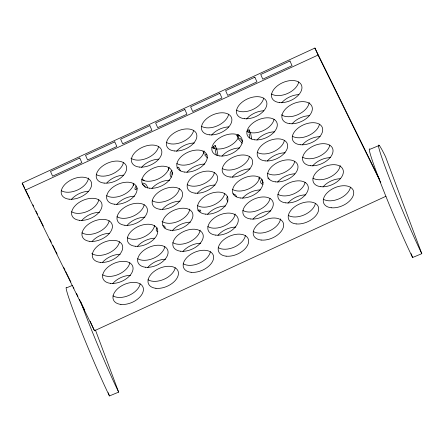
<?xml version="1.0" encoding="UTF-8"?>
<svg xmlns="http://www.w3.org/2000/svg" width="444" height="444" viewBox="0 0 444 444"><rect width="100%" height="100%" fill="white"/><g stroke="black" fill="none" stroke-linecap="round" stroke-linejoin="round"><path stroke-width="0.67" d="M154.523 225.829L154.645 226.873M168.304 170.246L168.798 168.365M133.25 183.261L133.311 185.525M164.952 228.088L165.14 227.339L164.668 226.196L162.976 225.591M172.244 172.344L172.056 174.553M262.487 180.73L262.299 182.096L263.164 182.817M227.334 196.331L226.673 198.906L227.85 201.859M259.39 177.012L258.891 178.116L259.041 179.176M136.069 185.981L134.909 188.178L135.165 189.693L137.074 188.811L136.935 187.823M157.243 227.916C155.977 228.793 155.655 231.113 157.498 231.524M172.044 170.563C169.802 172.006 169.453 175.18 171.173 177.173M262.088 179.57C259.746 180.714 260.184 184.216 263.059 184.121M385.964 196.259L94.505 330.747L25.314 190.137L22.2 183.117L314.918 48.052L379.515 179.326M25.314 190.137L318.032 55.067L380.791 182.612M238.262 138.506L236.88 135.387L238.478 134.649L239.033 135.897M247.68 131.763L247.413 130.525L249.017 129.787L250.399 132.906M214.091 148.751L213.558 146.276L215.157 145.538L216.544 148.651M176.901 167.993L178.632 167.194L180.458 170.901M379.226 145.443L370.019 149.273A65.068 3.119 67.4 0 0 382.295 187.313A65.068 3.119 67.4 0 0 412.593 257.514L421.8 253.679L385.52 156.677A65.068 3.119 67.4 0 0 386.213 169.719A65.068 3.119 67.4 0 0 421.8 253.679M72.394 285.414L66.872 287.712A65.068 3.119 67.4 0 0 79.149 325.752A65.068 3.119 67.4 0 0 109.446 395.948L118.653 392.119L95.438 330.031M198.923 211.183L200.821 211.067L200.322 210.051L197.685 210.212M142.624 183.106L144.594 183.45L146.082 184.576A35.881 21.784 -23.9 0 1 147.774 188.017M232.934 193.751L235.409 194.877L236.63 196.592M141.814 179.01L144.228 180.408M142.657 184.582L143.828 185.165A23.421 14.219 -23.9 0 1 145.277 187.396M236.88 135.387L237.801 136.419M242.23 143.246L238.539 139.127L240.137 138.389L242.613 141.331M207.453 157.964L204.678 154.878L206.282 154.135L207.104 155.117M269.103 179.16L268.293 178.288A4.163 2.525 -23.9 0 0 267.715 178.05M22.2 183.117L24.648 188.095M25.264 189.338L29.548 198.052M32.917 204.895L33.528 206.138M35.975 211.116L37.507 214.224M39.039 217.338L43.323 226.046M49.75 239.111L51.282 242.224M52.814 245.332L55.261 250.311M55.877 251.554L57.098 254.046M63.531 267.11L65.063 270.218M65.673 271.467L70.879 282.04M73.327 287.018L73.937 288.261M76.385 293.24L77.916 296.353M79.448 299.461L84.654 310.04M90.165 321.24L94.505 330.747M314.918 48.052L318.032 55.067M247.413 130.525L248.246 132.395M213.558 146.276L214.663 148.768M203.019 151.138L204.129 153.63M411.138 253.629L412.593 257.514M108.236 392.718L109.446 395.948M216.311 155.006L215.218 150.017L216.816 149.273L217.915 155.317M249.878 137.979L249.073 134.266L250.677 133.527L251.654 138.9M249.017 129.787L249.384 131.801M215.157 145.538L215.401 146.881M200.111 230.092A16.106 9.779 -23.9 0 1 189.233 242.019A16.106 9.779 -23.9 0 1 172.81 242.685M172.205 230.858A16.106 9.779 -23.9 0 1 190.387 222.172M305.084 182.279A16.106 9.779 -23.9 0 1 293.9 193.823A16.106 9.779 -23.9 0 1 277.866 194.311M277.644 182.012A16.106 9.779 -23.9 0 1 294.816 173.809M284.426 140.304A16.106 9.779 -23.9 0 1 273.249 151.848A16.106 9.779 -23.9 0 1 257.209 152.336M256.987 140.038A16.106 9.779 -23.9 0 1 274.792 131.824M109.174 220.796A16.106 9.779 -23.9 0 1 97.996 232.334A16.106 9.779 -23.9 0 1 81.957 232.828M81.735 220.529A16.106 9.779 -23.9 0 1 99.539 212.315M274.065 119.242A16.106 9.779 -23.9 0 1 262.887 130.786A16.106 9.779 -23.9 0 1 246.847 131.274M246.625 118.975A16.106 9.779 -23.9 0 1 263.797 110.772M239.05 135.365A16.106 9.779 -23.9 0 1 227.866 146.909A16.106 9.779 -23.9 0 1 211.832 147.397M211.605 135.098A16.106 9.779 -23.9 0 1 228.782 126.895M263.669 98.113A16.106 9.779 -23.9 0 1 252.486 109.657A16.106 9.779 -23.9 0 1 236.452 110.151M169.097 167.055A16.106 9.779 -23.9 0 1 158.219 178.988A16.106 9.779 -23.9 0 1 141.797 179.654M141.569 167.355A16.106 9.779 -23.9 0 1 158.741 159.152M204.112 150.932A16.106 9.779 -23.9 0 1 193.234 162.865A16.106 9.779 -23.9 0 1 176.812 163.531M176.59 151.232A16.106 9.779 -23.9 0 1 194.389 143.018M179.376 188.678A16.106 9.779 -23.9 0 1 168.193 200.222A16.106 9.779 -23.9 0 1 152.159 200.716M151.937 188.411A16.106 9.779 -23.9 0 1 169.736 180.197M249.411 156.427A16.106 9.779 -23.9 0 1 238.228 167.965A16.106 9.779 -23.9 0 1 222.194 168.459M221.972 156.16A16.106 9.779 -23.9 0 1 239.771 147.946M319.48 124.148A16.106 9.779 -23.9 0 1 308.297 135.692A16.106 9.779 -23.9 0 1 292.263 136.18M292.035 123.882A16.106 9.779 -23.9 0 1 309.207 115.679M133.844 183.633A16.106 9.779 -23.9 0 1 122.661 195.177A16.106 9.779 -23.9 0 1 106.627 195.665M106.804 182.9A16.106 9.779 -23.9 0 1 123.571 175.164M98.812 199.733A16.106 9.779 -23.9 0 1 87.629 211.277A16.106 9.779 -23.9 0 1 71.595 211.766M71.373 199.467A16.106 9.779 -23.9 0 1 88.545 191.264M309.196 102.52A16.106 9.779 -23.9 0 1 297.935 114.63A16.106 9.779 -23.9 0 1 281.429 114.802M281.674 102.819A16.106 9.779 -23.9 0 1 298.845 94.616M144.206 204.695A16.106 9.779 -23.9 0 1 133.022 216.239A16.106 9.779 -23.9 0 1 116.988 216.728M116.766 204.429A16.106 9.779 -23.9 0 1 134.565 196.215M214.391 172.555A16.106 9.779 -23.9 0 1 203.213 184.099A16.106 9.779 -23.9 0 1 187.174 184.593M186.952 172.294A16.106 9.779 -23.9 0 1 204.756 164.08M129.831 262.765A16.106 9.779 -23.9 0 1 118.648 274.309A16.106 9.779 -23.9 0 1 102.614 274.803M102.386 262.504A16.106 9.779 -23.9 0 1 120.191 254.29M235.131 213.969A16.106 9.779 -23.9 0 1 224.253 225.902A16.106 9.779 -23.9 0 1 207.831 226.568M207.603 214.269A16.106 9.779 -23.9 0 1 225.408 206.055M164.857 246.67A16.106 9.779 -23.9 0 1 153.679 258.214A16.106 9.779 -23.9 0 1 137.64 258.702M137.418 246.403A16.106 9.779 -23.9 0 1 154.59 238.2M270.063 198.396A16.106 9.779 -23.9 0 1 258.885 209.94A16.106 9.779 -23.9 0 1 242.846 210.434M242.624 198.135A16.106 9.779 -23.9 0 1 260.428 189.921M340.215 165.557A16.106 9.779 -23.9 0 1 329.337 177.489A16.106 9.779 -23.9 0 1 312.915 178.155M312.693 165.856A16.106 9.779 -23.9 0 1 330.491 157.642M140.187 283.821A16.106 9.779 -23.9 0 1 129.01 295.365A16.106 9.779 -23.9 0 1 112.97 295.854M112.748 283.555A16.106 9.779 -23.9 0 1 130.553 275.341M119.497 241.775A16.106 9.779 -23.9 0 1 107.931 253.485A16.106 9.779 -23.9 0 1 91.814 253.491M92.058 241.508A16.106 9.779 -23.9 0 1 109.23 233.305M329.803 145.127A16.106 9.779 -23.9 0 1 318.62 156.671A16.106 9.779 -23.9 0 1 302.586 157.159M302.358 144.861A16.106 9.779 -23.9 0 1 320.163 136.647M259.734 177.406A16.106 9.779 -23.9 0 1 248.551 188.95A16.106 9.779 -23.9 0 1 232.517 189.438M232.295 177.139A16.106 9.779 -23.9 0 1 250.094 168.925M294.755 161.283A16.106 9.779 -23.9 0 1 283.572 172.827A16.106 9.779 -23.9 0 1 267.538 173.315M267.31 161.017A16.106 9.779 -23.9 0 1 285.115 152.803M189.782 209.096A16.106 9.779 -23.9 0 1 178.521 221.201A16.106 9.779 -23.9 0 1 162.01 221.378M162.26 209.396A16.106 9.779 -23.9 0 1 180.059 201.182M154.529 225.674A16.106 9.779 -23.9 0 1 143.345 237.218A16.106 9.779 -23.9 0 1 127.311 237.707M127.089 225.408A16.106 9.779 -23.9 0 1 144.888 217.194M224.714 193.54A16.106 9.779 -23.9 0 1 213.536 205.078A16.106 9.779 -23.9 0 1 197.497 205.572M197.275 193.273A16.106 9.779 -23.9 0 1 215.079 185.059M350.488 187.174A16.106 9.779 -23.9 0 1 339.31 198.718A16.106 9.779 -23.9 0 1 323.271 199.206M323.049 186.907A16.106 9.779 -23.9 0 1 340.221 178.704M280.508 218.886A16.106 9.779 -23.9 0 1 269.63 230.819A16.106 9.779 -23.9 0 1 253.208 231.485M252.986 219.186A16.106 9.779 -23.9 0 1 270.785 210.972M315.44 203.33A16.106 9.779 -23.9 0 1 304.262 214.874A16.106 9.779 -23.9 0 1 288.223 215.362M288.001 203.063A16.106 9.779 -23.9 0 1 305.805 194.849M210.389 251.704A16.106 9.779 -23.9 0 1 199.206 263.248A16.106 9.779 -23.9 0 1 183.172 263.742M182.945 251.443A16.106 9.779 -23.9 0 1 200.749 243.229M175.219 267.721A16.106 9.779 -23.9 0 1 164.036 279.265A16.106 9.779 -23.9 0 1 148.002 279.753M147.774 267.454A16.106 9.779 -23.9 0 1 165.579 259.241M245.404 235.586A16.106 9.779 -23.9 0 1 234.227 247.125A16.106 9.779 -23.9 0 1 218.187 247.619M217.965 235.32A16.106 9.779 -23.9 0 1 235.764 227.106M298.718 81.957A16.106 9.779 -23.9 0 1 287.534 93.501A16.106 9.779 -23.9 0 1 271.5 93.989M158.613 146.487A16.106 9.779 -23.9 0 1 147.047 158.197A16.106 9.779 -23.9 0 1 130.93 158.208M193.634 130.37A16.106 9.779 -23.9 0 1 182.451 141.913A16.106 9.779 -23.9 0 1 166.417 142.402M123.443 162.504A16.106 9.779 -23.9 0 1 112.265 174.048A16.106 9.779 -23.9 0 1 96.226 174.542M88.5 178.038A16.106 9.779 -23.9 0 1 77.622 189.971A16.106 9.779 -23.9 0 1 61.2 190.637M228.649 114.236A16.106 9.779 -23.9 0 1 217.471 125.78A16.106 9.779 -23.9 0 1 201.432 126.268M118.653 392.119A65.068 3.119 67.4 0 1 80.619 301.498M79.765 157.986L50.522 171.478L52.603 176.157L81.84 162.665L79.765 157.986M114.768 141.836L85.526 155.328L87.601 160.007L116.844 146.514L114.768 141.836M149.856 125.646L120.613 139.138L122.688 143.817L151.931 130.325L149.856 125.646M184.854 109.496L155.616 122.988L157.692 127.667L186.935 114.175L184.854 109.496M219.863 93.34L190.62 106.832L192.702 111.511L221.945 98.019L219.863 93.34M254.867 77.189L225.624 90.681L227.7 95.36L256.943 81.868L254.867 77.189M289.965 60.995L260.722 74.487L262.798 79.165L292.041 65.673L289.965 60.995M265.146 160.889A16.106 9.779 -23.9 0 0 287.673 145.671A16.106 9.779 -23.9 0 0 264.474 143.184A16.106 9.779 -23.9 0 0 265.146 160.889M180.747 251.237A16.106 9.779 -23.9 0 0 203.269 236.019A16.106 9.779 -23.9 0 0 180.075 233.533A16.106 9.779 -23.9 0 0 180.747 251.237M285.797 202.864A16.106 9.779 -23.9 0 0 308.325 187.64A16.106 9.779 -23.9 0 0 285.131 185.154A16.106 9.779 -23.9 0 0 285.797 202.864M226.124 256.171A16.106 9.779 -23.9 0 0 248.646 240.948A16.106 9.779 -23.9 0 0 225.452 238.461A16.106 9.779 -23.9 0 0 226.124 256.171M155.933 288.306A16.106 9.779 -23.9 0 0 178.46 273.088A16.106 9.779 -23.9 0 0 155.261 270.601A16.106 9.779 -23.9 0 0 155.933 288.306M296.159 223.915A16.106 9.779 -23.9 0 0 318.687 208.697A16.106 9.779 -23.9 0 0 295.488 206.21A16.106 9.779 -23.9 0 0 296.159 223.915M135.242 246.259A16.106 9.779 -23.9 0 0 157.77 231.041A16.106 9.779 -23.9 0 0 134.576 228.555A16.106 9.779 -23.9 0 0 135.242 246.259M170.413 230.247A16.106 9.779 -23.9 0 0 192.94 215.024A16.106 9.779 -23.9 0 0 169.747 212.537A16.106 9.779 -23.9 0 0 170.413 230.247M240.454 197.991A16.106 9.779 -23.9 0 0 262.976 182.767A16.106 9.779 -23.9 0 0 239.782 180.281A16.106 9.779 -23.9 0 0 240.454 197.991M310.517 165.712A16.106 9.779 -23.9 0 0 333.044 150.494A16.106 9.779 -23.9 0 0 309.845 148.002A16.106 9.779 -23.9 0 0 310.517 165.712M100.216 262.36A16.106 9.779 -23.9 0 0 122.744 247.136A16.106 9.779 -23.9 0 0 99.545 244.65A16.106 9.779 -23.9 0 0 100.216 262.36M320.851 186.708A16.106 9.779 -23.9 0 0 343.373 171.484A16.106 9.779 -23.9 0 0 320.18 168.998A16.106 9.779 -23.9 0 0 320.851 186.708M250.782 218.986A16.106 9.779 -23.9 0 0 273.31 203.763A16.106 9.779 -23.9 0 0 250.111 201.276A16.106 9.779 -23.9 0 0 250.782 218.986M145.577 267.255A16.106 9.779 -23.9 0 0 168.098 252.031A16.106 9.779 -23.9 0 0 144.905 249.545A16.106 9.779 -23.9 0 0 145.577 267.255M215.762 235.12A16.106 9.779 -23.9 0 0 238.289 219.897A16.106 9.779 -23.9 0 0 215.09 217.41A16.106 9.779 -23.9 0 0 215.762 235.12M110.545 283.355A16.106 9.779 -23.9 0 0 133.072 268.132A16.106 9.779 -23.9 0 0 109.873 265.645A16.106 9.779 -23.9 0 0 110.545 283.355M195.11 193.146A16.106 9.779 -23.9 0 0 217.638 177.922A16.106 9.779 -23.9 0 0 194.439 175.436A16.106 9.779 -23.9 0 0 195.11 193.146M124.919 225.28A16.106 9.779 -23.9 0 0 147.447 210.062A16.106 9.779 -23.9 0 0 124.248 207.576A16.106 9.779 -23.9 0 0 124.919 225.28M219.763 155.949A16.106 9.779 -23.9 0 0 242.291 140.726A16.106 9.779 -23.9 0 0 219.092 138.239A16.106 9.779 -23.9 0 0 219.763 155.949M289.832 123.671A16.106 9.779 -23.9 0 0 312.354 108.447A16.106 9.779 -23.9 0 0 289.161 105.961A16.106 9.779 -23.9 0 0 289.832 123.671M79.532 220.318A16.106 9.779 -23.9 0 0 102.053 205.095A16.106 9.779 -23.9 0 0 78.86 202.608A16.106 9.779 -23.9 0 0 79.532 220.318M104.162 183.095A16.106 9.779 -23.9 0 0 126.69 167.871A16.106 9.779 -23.9 0 0 103.491 165.384A16.106 9.779 -23.9 0 0 104.162 183.095M139.333 167.077A16.106 9.779 -23.9 0 0 161.86 151.854A16.106 9.779 -23.9 0 0 138.661 149.367A16.106 9.779 -23.9 0 0 139.333 167.077M244.389 118.698A16.106 9.779 -23.9 0 0 266.911 103.48A16.106 9.779 -23.9 0 0 243.717 100.993A16.106 9.779 -23.9 0 0 244.389 118.698M209.368 134.821A16.106 9.779 -23.9 0 0 231.896 119.597A16.106 9.779 -23.9 0 0 208.697 117.111A16.106 9.779 -23.9 0 0 209.368 134.821M279.437 102.542A16.106 9.779 -23.9 0 0 301.959 87.324A16.106 9.779 -23.9 0 0 278.765 84.832A16.106 9.779 -23.9 0 0 279.437 102.542M254.784 139.827A16.106 9.779 -23.9 0 0 277.306 124.609A16.106 9.779 -23.9 0 0 254.112 122.122A16.106 9.779 -23.9 0 0 254.784 139.827M149.728 188.206A16.106 9.779 -23.9 0 0 172.255 172.982A16.106 9.779 -23.9 0 0 149.056 170.496A16.106 9.779 -23.9 0 0 149.728 188.206M184.748 172.083A16.106 9.779 -23.9 0 0 207.27 156.86A16.106 9.779 -23.9 0 0 184.077 154.373A16.106 9.779 -23.9 0 0 184.748 172.083M89.893 241.381A16.106 9.779 -23.9 0 0 112.421 226.157A16.106 9.779 -23.9 0 0 89.222 223.671A16.106 9.779 -23.9 0 0 89.893 241.381M160.09 209.268A16.106 9.779 -23.9 0 0 182.617 194.045A16.106 9.779 -23.9 0 0 159.418 191.558A16.106 9.779 -23.9 0 0 160.09 209.268M230.131 177.012A16.106 9.779 -23.9 0 0 252.653 161.788A16.106 9.779 -23.9 0 0 229.459 159.302A16.106 9.779 -23.9 0 0 230.131 177.012M300.194 144.733A16.106 9.779 -23.9 0 0 322.721 129.509A16.106 9.779 -23.9 0 0 299.522 127.023A16.106 9.779 -23.9 0 0 300.194 144.733M114.558 204.218A16.106 9.779 -23.9 0 0 137.085 189A16.106 9.779 -23.9 0 0 113.886 186.513A16.106 9.779 -23.9 0 0 114.558 204.218M69.131 199.19A16.106 9.779 -23.9 0 0 91.658 183.971A16.106 9.779 -23.9 0 0 68.459 181.479A16.106 9.779 -23.9 0 0 69.131 199.19M174.348 150.954A16.106 9.779 -23.9 0 0 196.875 135.731A16.106 9.779 -23.9 0 0 173.676 133.244A16.106 9.779 -23.9 0 0 174.348 150.954M120.907 304.406A16.106 9.779 -23.9 0 0 143.434 289.183A16.106 9.779 -23.9 0 0 120.235 286.696A16.106 9.779 -23.9 0 0 120.907 304.406M275.469 181.868A16.106 9.779 -23.9 0 0 297.996 166.65A16.106 9.779 -23.9 0 0 274.797 164.163A16.106 9.779 -23.9 0 0 275.469 181.868M205.433 214.125A16.106 9.779 -23.9 0 0 227.961 198.901A16.106 9.779 -23.9 0 0 204.762 196.415A16.106 9.779 -23.9 0 0 205.433 214.125M331.207 207.759A16.106 9.779 -23.9 0 0 353.735 192.541A16.106 9.779 -23.9 0 0 330.536 190.049A16.106 9.779 -23.9 0 0 331.207 207.759M261.139 240.038A16.106 9.779 -23.9 0 0 283.666 224.814A16.106 9.779 -23.9 0 0 260.473 222.327A16.106 9.779 -23.9 0 0 261.139 240.038M191.103 272.294A16.106 9.779 -23.9 0 0 213.631 257.07A16.106 9.779 -23.9 0 0 190.432 254.584A16.106 9.779 -23.9 0 0 191.103 272.294"/></g></svg>
